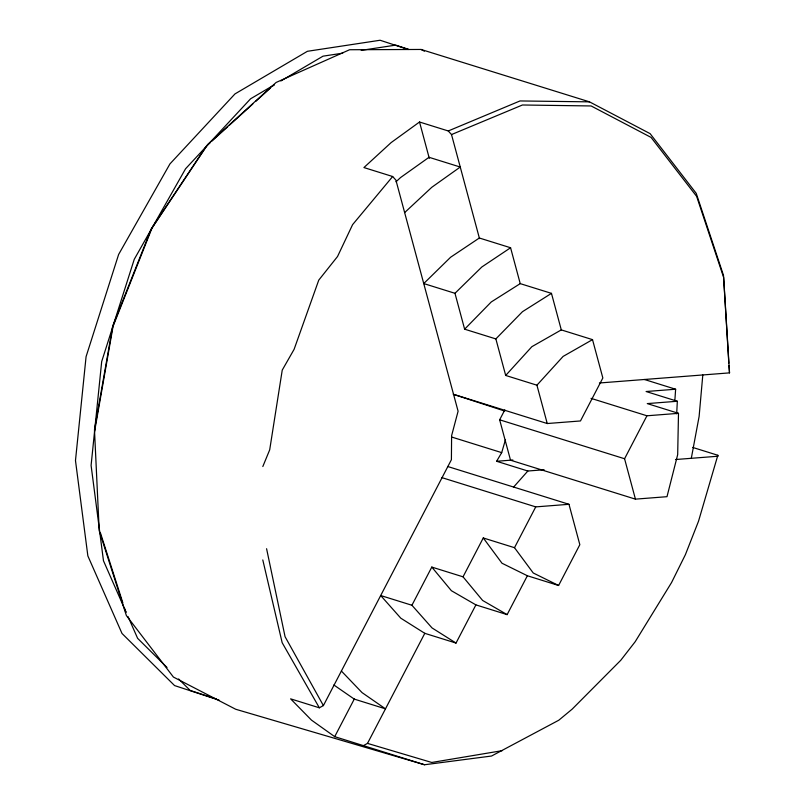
<?xml version="1.0" encoding="UTF-8"?>
<svg xmlns="http://www.w3.org/2000/svg" width="805" height="805" viewBox="0 0 805 805"><rect width="100%" height="100%" fill="white"/><g stroke="black" fill="none" stroke-linecap="round" stroke-linejoin="round"><path stroke-width="1.21" d="M676.693 413.81L677.327 401.262L647.27 403.597L678.494 413.337L677.679 454.644L666.993 496.685L635.437 499.14L510.521 460.198L499.653 419.808L504.816 409.896M674.791 401.423L675.626 389.228L644.403 379.487M702.805 374.949L699.112 416.467L691.304 458.307M94.638 431.138L113.062 326.327L151.974 228.147L207.74 144.437L276.135 82.452L349.591 49.739L421.045 49.457L589.491 101.853L650.118 133.65L696.224 193.341L723.484 275.38L728.817 363.136M544.11 469.748L527.849 471.016L496.615 461.275L501.696 452.631L505.47 439.681M692.702 447.429L717.839 455.268L698.529 521.197L685.387 554.685L671.551 582.558L635.195 641.706L620.776 660.271L572.174 709.135L558.791 720.223L491.553 756.026L424.537 764.75L235.704 709.255L173.407 677.055L126.375 615.543L99.216 530.737L94.477 429.83L112.73 326.045L151.239 228.882L206.442 146.027L210.155 142.666M262.822 466.528L269.695 449.844L282.243 370.099L294.107 349.32L318.75 280.14L337.537 256.503L352.59 224.655L392.659 176.516L395.909 180.119L458.095 411.224L451.605 435.676L451.404 459.705L323.399 705.583L319.344 707.806L290.615 698.851L311.444 720.093L334.709 736.656L424.537 764.75M334.709 736.656L354.371 698.881M507.13 614.628L475.906 604.887L456.022 643.064L432.033 627.93L411.929 605.259L431.802 567.082L463.036 576.823L482.628 600.46L507.13 614.628L527.366 575.756L558.6 585.487L579.831 544.693L568.974 504.302L447.62 466.477M363.447 745.611L367.503 743.387L424.839 633.243M463.036 576.823L483.272 537.951L514.496 547.692L533.232 572.979L558.6 585.487M514.496 547.692L535.738 506.888L568.974 504.302M635.437 499.14L624.569 458.749L646.938 415.783L678.494 413.337M513.52 487.176L527.849 471.016M547.239 423.531L536.925 385.193L505.691 375.452L531.874 346.673L561.296 329.899L592.52 339.64L602.844 377.978L580.475 420.955L547.239 423.531L453.245 394.229M536.925 385.193L563.108 356.414L592.52 339.64M505.691 375.452L495.86 338.915L464.626 329.185L491.241 301.966L520.231 283.632L551.465 293.362L561.296 329.899M495.86 338.915L522.465 311.696L551.465 293.362M464.626 329.185L454.976 293.302L481.823 266.988L510.581 247.749L520.231 283.632M396.02 181.779L400.548 177.563L429.025 157.297L460.249 167.038L431.772 187.303L404.653 212.59M212.007 140.986L227.775 126.687M229.636 125.006L252.83 103.986M255.608 101.46L270.45 88.007M272.311 86.326L274.163 84.646M479.508 238.622L451.514 134.566L448.254 130.963L419.526 122.008L391.15 142.576L363.92 167.561L392.659 176.516M274.374 84.787L250.597 98.784L185.553 168.788L134.244 259.331L101.692 361.546L91.096 465.421L103.473 560.783L126.063 612.092M280.865 80.973L323.016 56.169L342.729 53.17M448.254 130.963L520 100.947L589.491 101.853M451.514 134.566L522.445 104.992L591.142 105.958L651.064 137.403L696.657 196.4L723.655 277.473L729.521 372.876L599.403 382.989M502.189 750.673L431.762 762.466L367.503 743.387M361.214 50.363L395.718 45.12L408.648 49.357M675.626 389.228L646.103 391.522L677.327 401.262M496.615 461.275L512.865 460.007M675.486 459.534L718.02 456.234L717.839 455.268M510.581 247.749L479.347 238.008L450.599 257.248L423.742 283.561L454.976 293.302M591.021 398.354L646.938 415.783M499.653 419.808L624.569 458.749M451.675 437.035L501.696 452.631M441.744 477.586L535.738 506.888M411.929 605.259L380.695 595.529L400.799 618.19L424.799 633.334L456.022 643.064M453.547 394.39L504.705 411.053M408.326 49.508L380.101 40.25L307.399 51.299L234.98 93.913L169.936 163.918L118.627 254.461L86.075 356.675L75.479 460.551L87.856 555.913L121.998 633.455L174.574 685.578L219.262 700.229M216.062 698.921L190.181 690.438L178.599 678.957M527.366 575.756L501.998 563.238L483.272 537.951M421.045 49.457L424.386 51.178M475.906 604.887L451.384 590.709L431.802 567.082M333.874 684.995L354.26 699.102L385.484 708.843L362.049 692.612L341.39 671.038M167.017 667.476L137.615 638.325L128.076 616.66M319.344 707.806L282.173 642.712L262.792 559.938M323.399 705.583L285.071 636.715L266.586 548.718M100.524 533.172L122.863 602.925M124.755 608.842L125.882 612.384M419.526 122.008L429.307 158.374M729.521 372.876L728.968 365.651"/></g></svg>
